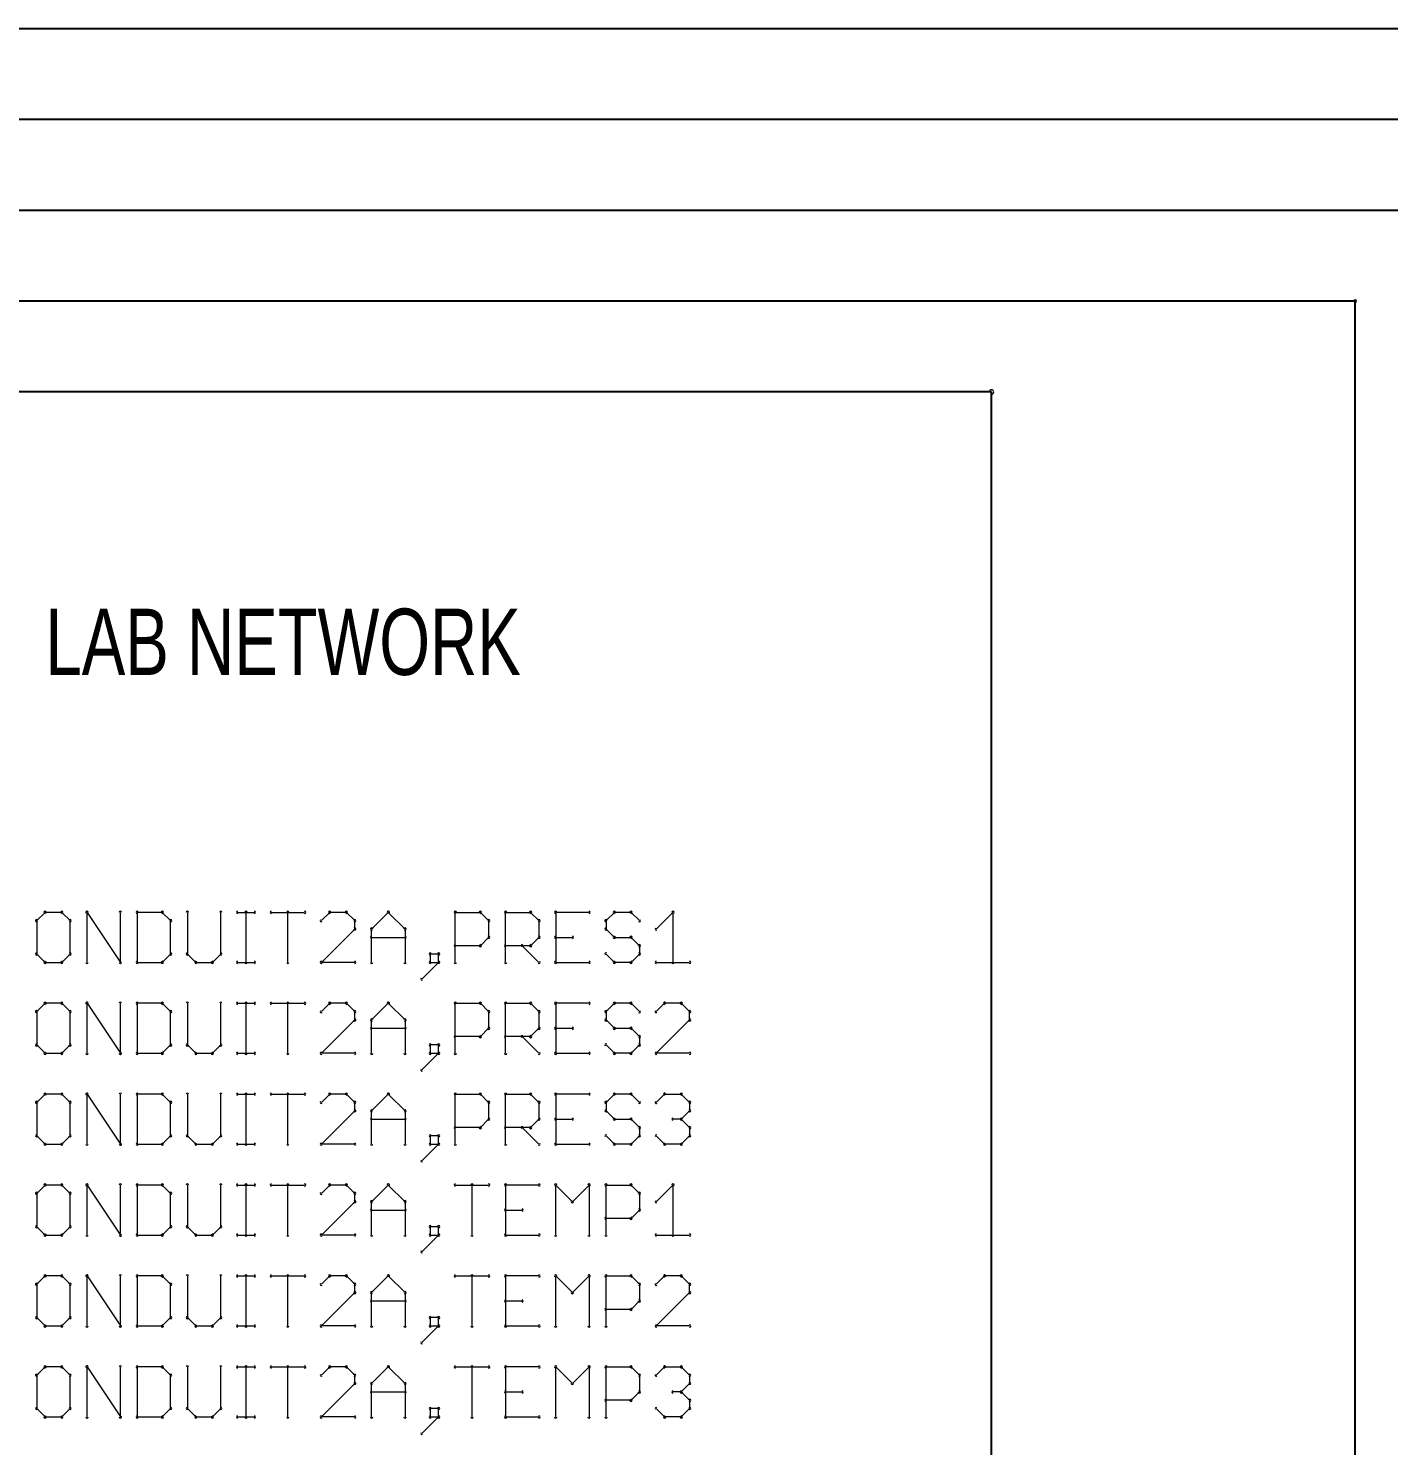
# Model space of a CAD drawing. Header units: inches. Extents: x 0 to 15.7, y 0.2 to 11.1.
# Drawn here: x 9.49 to 10.987, y 6.491 to 8.05 of the extents above; entities that cross this region are included whole.
import ezdxf

# ---------------------------------------------------------------- set-up
doc = ezdxf.new("R2010")
doc.units = ezdxf.units.IN
doc.header["$MEASUREMENT"] = 0
for name, color, linetype in [('94', 14, 'Continuous'), ('95', 250, 'Continuous'), ('TEXT', 4, 'Continuous')]:
    doc.layers.add(name, color=color, linetype=linetype)
doc.layers.add('THICK_RED', color=1, linetype='Continuous', lineweight=50)
doc.styles.add('SLDTEXTSTYLE0', font='TXT', dxfattribs={"width": 0.736842})

msp = doc.modelspace()

# ---------------------------------------------------------------- linework, layer by layer
at = {"layer": '94', "lineweight": 25}
for p, q in [((10.55, 7.65), (9.35, 7.65)), ((10.55, 5.65), (10.55, 7.65))]:
    msp.add_line(p, q, dxfattribs=at)
at = {"layer": '94', "lineweight": 18}
for start, end in [(0, 180), (270, 90)]:
    msp.add_arc((10.55, 7.65), 0.0025, start, end, dxfattribs=at)
at = {"layer": '95', "lineweight": 18}
for p, q in [((9.5089, 7.0775), (9.4997, 7.0684)), ((9.4997, 7.0684), (9.4997, 7.0317)), ((9.5273, 7.0775), (9.5089, 7.0775)), ((9.5364, 7.0684), (9.5273, 7.0775)), ((9.5364, 7.0317), (9.5364, 7.0684)), ((9.555, 7.0225), (9.555, 7.0775)), ((9.555, 7.0775), (9.5917, 7.0225)), ((9.5917, 7.0225), (9.5917, 7.0775)), ((9.6102, 7.0775), (9.6102, 7.0225)), ((9.6378, 7.0775), (9.6102, 7.0775)), ((9.6469, 7.0684), (9.6378, 7.0775)), ((9.6469, 7.0317), (9.6469, 7.0684)), ((9.6655, 7.0775), (9.6655, 7.0317)), ((9.7022, 7.0317), (9.7022, 7.0775)), ((9.7207, 7.0775), (9.7391, 7.0775)), ((9.7299, 7.0225), (9.7299, 7.0775)), ((9.7576, 7.0775), (9.7943, 7.0775)), ((9.7759, 7.0225), (9.7759, 7.0775)), ((9.822, 7.0775), (9.8128, 7.0684)), ((9.8403, 7.0775), (9.822, 7.0775)), ((9.8495, 7.0684), (9.8403, 7.0775)), ((9.8495, 7.0592), (9.8495, 7.0684)), ((9.8681, 7.0592), (9.8864, 7.0775)), ((9.8864, 7.0775), (9.9048, 7.0592)), ((9.9601, 7.0225), (9.9601, 7.0775)), ((9.9601, 7.0775), (9.9877, 7.0775)), ((9.9877, 7.0775), (9.9968, 7.0684)), ((9.9968, 7.0684), (9.9968, 7.05)), ((10.0154, 7.0225), (10.0154, 7.0775)), ((10.0154, 7.0775), (10.0429, 7.0775)), ((10.0429, 7.0775), (10.0521, 7.0684)), ((10.0521, 7.0684), (10.0521, 7.05)), ((10.1073, 7.0775), (10.0706, 7.0775)), ((10.0706, 7.0775), (10.0706, 7.0225)), ((10.1351, 7.0775), (10.1259, 7.0684)), ((10.1259, 7.0684), (10.1259, 7.0592)), ((10.1534, 7.0775), (10.1351, 7.0775)), ((10.1626, 7.0684), (10.1534, 7.0775)), ((10.1811, 7.0592), (10.1995, 7.0775)), ((10.1995, 7.0775), (10.1995, 7.0225)), ((9.8128, 7.0225), (9.8495, 7.0592)), ((9.8681, 7.0225), (9.8681, 7.0592)), ((9.8681, 7.05), (9.9048, 7.05)), ((9.9048, 7.0592), (9.9048, 7.0225)), ((9.9968, 7.05), (9.9877, 7.0408)), ((10.0521, 7.05), (10.0429, 7.0408)), ((10.0706, 7.05), (10.089, 7.05)), ((10.1259, 7.0592), (10.1351, 7.05)), ((10.1351, 7.05), (10.1534, 7.05)), ((10.1534, 7.05), (10.1626, 7.0408)), ((9.9877, 7.0408), (9.9601, 7.0408)), ((10.0429, 7.0408), (10.0154, 7.0408)), ((10.0337, 7.0408), (10.0521, 7.0225)), ((10.1626, 7.0408), (10.1626, 7.0317)), ((9.4997, 7.0317), (9.5089, 7.0225)), ((9.5089, 7.0225), (9.5273, 7.0225)), ((9.5273, 7.0225), (9.5364, 7.0317)), ((9.6102, 7.0225), (9.6378, 7.0225)), ((9.6378, 7.0225), (9.6469, 7.0317)), ((9.6655, 7.0317), (9.6747, 7.0225)), ((9.6747, 7.0225), (9.693, 7.0225)), ((9.693, 7.0225), (9.7022, 7.0317)), ((9.7207, 7.0225), (9.7391, 7.0225)), ((9.8495, 7.0225), (9.8128, 7.0225)), ((9.9233, 7.0042), (9.9417, 7.0225)), ((9.9417, 7.0317), (9.9325, 7.0317)), ((9.9325, 7.0317), (9.9325, 7.0225)), ((9.9325, 7.0225), (9.9417, 7.0225)), ((9.9417, 7.0225), (9.9417, 7.0317)), ((10.0706, 7.0225), (10.1073, 7.0225)), ((10.1351, 7.0225), (10.1259, 7.0317)), ((10.1534, 7.0225), (10.1351, 7.0225)), ((10.1626, 7.0317), (10.1534, 7.0225)), ((10.1811, 7.0225), (10.2178, 7.0225)), ((9.5089, 6.9775), (9.4997, 6.9684)), ((9.5273, 6.9775), (9.5089, 6.9775)), ((9.5364, 6.9684), (9.5273, 6.9775)), ((9.555, 6.9225), (9.555, 6.9775)), ((9.555, 6.9775), (9.5917, 6.9225)), ((9.5917, 6.9225), (9.5917, 6.9775)), ((9.6102, 6.9775), (9.6102, 6.9225)), ((9.6378, 6.9775), (9.6102, 6.9775)), ((9.6469, 6.9684), (9.6378, 6.9775)), ((9.6655, 6.9775), (9.6655, 6.9317)), ((9.7022, 6.9317), (9.7022, 6.9775)), ((9.7207, 6.9775), (9.7391, 6.9775)), ((9.7299, 6.9225), (9.7299, 6.9775)), ((9.7576, 6.9775), (9.7943, 6.9775)), ((9.7759, 6.9225), (9.7759, 6.9775)), ((9.822, 6.9775), (9.8128, 6.9684)), ((9.8403, 6.9775), (9.822, 6.9775)), ((9.8495, 6.9684), (9.8403, 6.9775)), ((9.8681, 6.9592), (9.8864, 6.9775)), ((9.8864, 6.9775), (9.9048, 6.9592)), ((9.9601, 6.9225), (9.9601, 6.9775)), ((9.9601, 6.9775), (9.9877, 6.9775)), ((9.9877, 6.9775), (9.9968, 6.9684)), ((10.0154, 6.9225), (10.0154, 6.9775)), ((10.0154, 6.9775), (10.0429, 6.9775)), ((10.0429, 6.9775), (10.0521, 6.9684)), ((10.1073, 6.9775), (10.0706, 6.9775)), ((10.0706, 6.9775), (10.0706, 6.9225)), ((10.1351, 6.9775), (10.1259, 6.9684)), ((10.1534, 6.9775), (10.1351, 6.9775)), ((10.1626, 6.9684), (10.1534, 6.9775)), ((10.1903, 6.9775), (10.1811, 6.9684)), ((10.2087, 6.9775), (10.1903, 6.9775)), ((10.2178, 6.9684), (10.2087, 6.9775)), ((9.4997, 6.9684), (9.4997, 6.9317)), ((9.5364, 6.9317), (9.5364, 6.9684)), ((9.6469, 6.9317), (9.6469, 6.9684)), ((9.8128, 6.9225), (9.8495, 6.9592)), ((9.8495, 6.9592), (9.8495, 6.9684)), ((9.8681, 6.9225), (9.8681, 6.9592)), ((9.9048, 6.9592), (9.9048, 6.9225)), ((9.9968, 6.9684), (9.9968, 6.95)), ((10.0521, 6.9684), (10.0521, 6.95)), ((10.1259, 6.9684), (10.1259, 6.9592)), ((10.1259, 6.9592), (10.1351, 6.95)), ((10.1811, 6.9225), (10.2178, 6.9592)), ((10.2178, 6.9592), (10.2178, 6.9684)), ((9.8681, 6.95), (9.9048, 6.95)), ((9.9877, 6.9408), (9.9601, 6.9408)), ((9.9968, 6.95), (9.9877, 6.9408)), ((10.0429, 6.9408), (10.0154, 6.9408)), ((10.0337, 6.9408), (10.0521, 6.9225)), ((10.0521, 6.95), (10.0429, 6.9408)), ((10.0706, 6.95), (10.089, 6.95)), ((10.1351, 6.95), (10.1534, 6.95)), ((10.1534, 6.95), (10.1626, 6.9408)), ((10.1626, 6.9408), (10.1626, 6.9317)), ((9.4997, 6.9317), (9.5089, 6.9225)), ((9.5273, 6.9225), (9.5364, 6.9317)), ((9.6378, 6.9225), (9.6469, 6.9317)), ((9.6655, 6.9317), (9.6747, 6.9225)), ((9.693, 6.9225), (9.7022, 6.9317)), ((9.9417, 6.9317), (9.9325, 6.9317)), ((9.9325, 6.9317), (9.9325, 6.9225)), ((9.9417, 6.9225), (9.9417, 6.9317)), ((10.1351, 6.9225), (10.1259, 6.9317)), ((10.1626, 6.9317), (10.1534, 6.9225)), ((9.5089, 6.9225), (9.5273, 6.9225)), ((9.6102, 6.9225), (9.6378, 6.9225)), ((9.6747, 6.9225), (9.693, 6.9225)), ((9.7207, 6.9225), (9.7391, 6.9225)), ((9.8495, 6.9225), (9.8128, 6.9225)), ((9.9233, 6.9042), (9.9417, 6.9225)), ((9.9325, 6.9225), (9.9417, 6.9225)), ((10.0706, 6.9225), (10.1073, 6.9225)), ((10.1534, 6.9225), (10.1351, 6.9225)), ((10.2178, 6.9225), (10.1811, 6.9225)), ((9.5089, 6.8775), (9.4997, 6.8684)), ((9.5273, 6.8775), (9.5089, 6.8775)), ((9.5364, 6.8684), (9.5273, 6.8775)), ((9.555, 6.8225), (9.555, 6.8775)), ((9.555, 6.8775), (9.5917, 6.8225)), ((9.5917, 6.8225), (9.5917, 6.8775)), ((9.6102, 6.8775), (9.6102, 6.8225)), ((9.6378, 6.8775), (9.6102, 6.8775)), ((9.6469, 6.8684), (9.6378, 6.8775)), ((9.6655, 6.8775), (9.6655, 6.8317)), ((9.7022, 6.8317), (9.7022, 6.8775)), ((9.7207, 6.8775), (9.7391, 6.8775)), ((9.7299, 6.8225), (9.7299, 6.8775)), ((9.7576, 6.8775), (9.7943, 6.8775)), ((9.7759, 6.8225), (9.7759, 6.8775)), ((9.822, 6.8775), (9.8128, 6.8684)), ((9.8403, 6.8775), (9.822, 6.8775)), ((9.8495, 6.8684), (9.8403, 6.8775)), ((9.8681, 6.8592), (9.8864, 6.8775)), ((9.8864, 6.8775), (9.9048, 6.8592)), ((9.9601, 6.8225), (9.9601, 6.8775)), ((9.9601, 6.8775), (9.9877, 6.8775)), ((9.9877, 6.8775), (9.9968, 6.8684)), ((10.0154, 6.8225), (10.0154, 6.8775)), ((10.0154, 6.8775), (10.0429, 6.8775)), ((10.0429, 6.8775), (10.0521, 6.8684)), ((10.1073, 6.8775), (10.0706, 6.8775)), ((10.0706, 6.8775), (10.0706, 6.8225)), ((10.1351, 6.8775), (10.1259, 6.8684)), ((10.1534, 6.8775), (10.1351, 6.8775)), ((10.1626, 6.8684), (10.1534, 6.8775)), ((10.1811, 6.8684), (10.1903, 6.8775)), ((10.1903, 6.8775), (10.2087, 6.8775)), ((10.2087, 6.8775), (10.2178, 6.8684)), ((9.4997, 6.8684), (9.4997, 6.8317)), ((9.5364, 6.8317), (9.5364, 6.8684)), ((9.6469, 6.8317), (9.6469, 6.8684)), ((9.8495, 6.8592), (9.8495, 6.8684)), ((9.9968, 6.8684), (9.9968, 6.85)), ((10.0521, 6.8684), (10.0521, 6.85)), ((10.1259, 6.8684), (10.1259, 6.8592)), ((10.2178, 6.8684), (10.2178, 6.8592)), ((9.8128, 6.8225), (9.8495, 6.8592)), ((9.8681, 6.8225), (9.8681, 6.8592)), ((9.8681, 6.85), (9.9048, 6.85)), ((9.9048, 6.8592), (9.9048, 6.8225)), ((9.9968, 6.85), (9.9877, 6.8408)), ((10.0521, 6.85), (10.0429, 6.8408)), ((10.0706, 6.85), (10.089, 6.85)), ((10.1259, 6.8592), (10.1351, 6.85)), ((10.1351, 6.85), (10.1534, 6.85)), ((10.1534, 6.85), (10.1626, 6.8408)), ((10.2087, 6.85), (10.1995, 6.85)), ((10.2178, 6.8592), (10.2087, 6.85)), ((10.2087, 6.85), (10.2178, 6.8408)), ((9.4997, 6.8317), (9.5089, 6.8225)), ((9.5273, 6.8225), (9.5364, 6.8317)), ((9.6378, 6.8225), (9.6469, 6.8317)), ((9.6655, 6.8317), (9.6747, 6.8225)), ((9.693, 6.8225), (9.7022, 6.8317)), ((9.9417, 6.8317), (9.9325, 6.8317)), ((9.9325, 6.8317), (9.9325, 6.8225)), ((9.9417, 6.8225), (9.9417, 6.8317)), ((9.9877, 6.8408), (9.9601, 6.8408)), ((10.0429, 6.8408), (10.0154, 6.8408)), ((10.0337, 6.8408), (10.0521, 6.8225)), ((10.1351, 6.8225), (10.1259, 6.8317)), ((10.1626, 6.8317), (10.1534, 6.8225)), ((10.1626, 6.8408), (10.1626, 6.8317)), ((10.1903, 6.8225), (10.1811, 6.8317)), ((10.2178, 6.8317), (10.2087, 6.8225)), ((10.2178, 6.8408), (10.2178, 6.8317)), ((9.5089, 6.8225), (9.5273, 6.8225)), ((9.6102, 6.8225), (9.6378, 6.8225)), ((9.6747, 6.8225), (9.693, 6.8225)), ((9.7207, 6.8225), (9.7391, 6.8225)), ((9.8495, 6.8225), (9.8128, 6.8225)), ((9.9233, 6.8042), (9.9417, 6.8225)), ((9.9325, 6.8225), (9.9417, 6.8225)), ((10.0706, 6.8225), (10.1073, 6.8225)), ((10.1534, 6.8225), (10.1351, 6.8225)), ((10.2087, 6.8225), (10.1903, 6.8225)), ((9.5089, 6.7775), (9.4997, 6.7684)), ((9.4997, 6.7684), (9.4997, 6.7317)), ((9.5273, 6.7775), (9.5089, 6.7775)), ((9.5364, 6.7684), (9.5273, 6.7775)), ((9.5364, 6.7317), (9.5364, 6.7684)), ((9.555, 6.7225), (9.555, 6.7775)), ((9.555, 6.7775), (9.5917, 6.7225)), ((9.5917, 6.7225), (9.5917, 6.7775)), ((9.6102, 6.7775), (9.6102, 6.7225)), ((9.6378, 6.7775), (9.6102, 6.7775)), ((9.6469, 6.7684), (9.6378, 6.7775)), ((9.6469, 6.7317), (9.6469, 6.7684)), ((9.6655, 6.7775), (9.6655, 6.7317)), ((9.7022, 6.7317), (9.7022, 6.7775)), ((9.7207, 6.7775), (9.7391, 6.7775)), ((9.7299, 6.7225), (9.7299, 6.7775)), ((9.7576, 6.7775), (9.7943, 6.7775)), ((9.7759, 6.7225), (9.7759, 6.7775)), ((9.822, 6.7775), (9.8128, 6.7684)), ((9.8403, 6.7775), (9.822, 6.7775)), ((9.8495, 6.7684), (9.8403, 6.7775)), ((9.8495, 6.7592), (9.8495, 6.7684)), ((9.8681, 6.7592), (9.8864, 6.7775)), ((9.8864, 6.7775), (9.9048, 6.7592)), ((9.9601, 6.7775), (9.9968, 6.7775)), ((9.9785, 6.7225), (9.9785, 6.7775)), ((10.0521, 6.7775), (10.0154, 6.7775)), ((10.0154, 6.7775), (10.0154, 6.7225)), ((10.0706, 6.7225), (10.0706, 6.7775)), ((10.0706, 6.7775), (10.089, 6.7592)), ((10.089, 6.7592), (10.1073, 6.7775)), ((10.1073, 6.7775), (10.1073, 6.7225)), ((10.1259, 6.7225), (10.1259, 6.7775)), ((10.1259, 6.7775), (10.1534, 6.7775)), ((10.1534, 6.7775), (10.1626, 6.7684)), ((10.1626, 6.7684), (10.1626, 6.75)), ((10.1811, 6.7592), (10.1995, 6.7775)), ((10.1995, 6.7775), (10.1995, 6.7225)), ((9.8128, 6.7225), (9.8495, 6.7592)), ((9.8681, 6.7225), (9.8681, 6.7592)), ((9.9048, 6.7592), (9.9048, 6.7225)), ((9.8681, 6.75), (9.9048, 6.75)), ((10.0154, 6.75), (10.0337, 6.75)), ((10.1534, 6.7408), (10.1259, 6.7408)), ((10.1626, 6.75), (10.1534, 6.7408)), ((9.4997, 6.7317), (9.5089, 6.7225)), ((9.5089, 6.7225), (9.5273, 6.7225)), ((9.5273, 6.7225), (9.5364, 6.7317)), ((9.6102, 6.7225), (9.6378, 6.7225)), ((9.6378, 6.7225), (9.6469, 6.7317)), ((9.6655, 6.7317), (9.6747, 6.7225)), ((9.6747, 6.7225), (9.693, 6.7225)), ((9.693, 6.7225), (9.7022, 6.7317)), ((9.7207, 6.7225), (9.7391, 6.7225)), ((9.8495, 6.7225), (9.8128, 6.7225)), ((9.9233, 6.7042), (9.9417, 6.7225)), ((9.9417, 6.7317), (9.9325, 6.7317)), ((9.9325, 6.7317), (9.9325, 6.7225)), ((9.9325, 6.7225), (9.9417, 6.7225)), ((9.9417, 6.7225), (9.9417, 6.7317)), ((10.0154, 6.7225), (10.0521, 6.7225)), ((10.1811, 6.7225), (10.2178, 6.7225)), ((9.5089, 6.6775), (9.4997, 6.6684)), ((9.5273, 6.6775), (9.5089, 6.6775)), ((9.5364, 6.6684), (9.5273, 6.6775)), ((9.555, 6.6225), (9.555, 6.6775)), ((9.555, 6.6775), (9.5917, 6.6225)), ((9.5917, 6.6225), (9.5917, 6.6775)), ((9.6102, 6.6775), (9.6102, 6.6225)), ((9.6378, 6.6775), (9.6102, 6.6775)), ((9.6469, 6.6684), (9.6378, 6.6775)), ((9.6655, 6.6775), (9.6655, 6.6317)), ((9.7022, 6.6317), (9.7022, 6.6775)), ((9.7207, 6.6775), (9.7391, 6.6775)), ((9.7299, 6.6225), (9.7299, 6.6775)), ((9.7576, 6.6775), (9.7943, 6.6775)), ((9.7759, 6.6225), (9.7759, 6.6775)), ((9.822, 6.6775), (9.8128, 6.6684)), ((9.8403, 6.6775), (9.822, 6.6775)), ((9.8495, 6.6684), (9.8403, 6.6775)), ((9.8681, 6.6592), (9.8864, 6.6775)), ((9.8864, 6.6775), (9.9048, 6.6592)), ((9.9601, 6.6775), (9.9968, 6.6775)), ((9.9785, 6.6225), (9.9785, 6.6775)), ((10.0521, 6.6775), (10.0154, 6.6775)), ((10.0154, 6.6775), (10.0154, 6.6225)), ((10.0706, 6.6225), (10.0706, 6.6775)), ((10.0706, 6.6775), (10.089, 6.6592)), ((10.089, 6.6592), (10.1073, 6.6775)), ((10.1073, 6.6775), (10.1073, 6.6225)), ((10.1259, 6.6225), (10.1259, 6.6775)), ((10.1259, 6.6775), (10.1534, 6.6775)), ((10.1534, 6.6775), (10.1626, 6.6684)), ((10.1903, 6.6775), (10.1811, 6.6684)), ((10.2087, 6.6775), (10.1903, 6.6775)), ((10.2178, 6.6684), (10.2087, 6.6775)), ((9.4997, 6.6684), (9.4997, 6.6317)), ((9.5364, 6.6317), (9.5364, 6.6684)), ((9.6469, 6.6317), (9.6469, 6.6684)), ((9.8128, 6.6225), (9.8495, 6.6592)), ((9.8495, 6.6592), (9.8495, 6.6684)), ((9.8681, 6.6225), (9.8681, 6.6592)), ((9.9048, 6.6592), (9.9048, 6.6225)), ((10.1626, 6.6684), (10.1626, 6.65)), ((10.1811, 6.6225), (10.2178, 6.6592)), ((10.2178, 6.6592), (10.2178, 6.6684)), ((9.8681, 6.65), (9.9048, 6.65)), ((10.0154, 6.65), (10.0337, 6.65)), ((10.1626, 6.65), (10.1534, 6.6408)), ((9.4997, 6.6317), (9.5089, 6.6225)), ((9.5273, 6.6225), (9.5364, 6.6317)), ((9.6378, 6.6225), (9.6469, 6.6317)), ((9.6655, 6.6317), (9.6747, 6.6225)), ((9.693, 6.6225), (9.7022, 6.6317)), ((9.9417, 6.6317), (9.9325, 6.6317)), ((9.9325, 6.6317), (9.9325, 6.6225)), ((9.9417, 6.6225), (9.9417, 6.6317)), ((10.1534, 6.6408), (10.1259, 6.6408)), ((9.5089, 6.6225), (9.5273, 6.6225)), ((9.6102, 6.6225), (9.6378, 6.6225)), ((9.6747, 6.6225), (9.693, 6.6225)), ((9.7207, 6.6225), (9.7391, 6.6225)), ((9.8495, 6.6225), (9.8128, 6.6225)), ((9.9233, 6.6042), (9.9417, 6.6225)), ((9.9325, 6.6225), (9.9417, 6.6225)), ((10.0154, 6.6225), (10.0521, 6.6225)), ((10.2178, 6.6225), (10.1811, 6.6225)), ((9.5089, 6.5775), (9.4997, 6.5684)), ((9.4997, 6.5684), (9.4997, 6.5317)), ((9.5273, 6.5775), (9.5089, 6.5775)), ((9.5364, 6.5684), (9.5273, 6.5775)), ((9.5364, 6.5317), (9.5364, 6.5684)), ((9.555, 6.5225), (9.555, 6.5775)), ((9.555, 6.5775), (9.5917, 6.5225)), ((9.5917, 6.5225), (9.5917, 6.5775)), ((9.6102, 6.5775), (9.6102, 6.5225)), ((9.6378, 6.5775), (9.6102, 6.5775)), ((9.6469, 6.5684), (9.6378, 6.5775)), ((9.6469, 6.5317), (9.6469, 6.5684)), ((9.6655, 6.5775), (9.6655, 6.5317)), ((9.7022, 6.5317), (9.7022, 6.5775)), ((9.7207, 6.5775), (9.7391, 6.5775)), ((9.7299, 6.5225), (9.7299, 6.5775)), ((9.7576, 6.5775), (9.7943, 6.5775)), ((9.7759, 6.5225), (9.7759, 6.5775)), ((9.822, 6.5775), (9.8128, 6.5684)), ((9.8403, 6.5775), (9.822, 6.5775)), ((9.8495, 6.5684), (9.8403, 6.5775)), ((9.8495, 6.5592), (9.8495, 6.5684)), ((9.8681, 6.5592), (9.8864, 6.5775)), ((9.8864, 6.5775), (9.9048, 6.5592)), ((9.9601, 6.5775), (9.9968, 6.5775)), ((9.9785, 6.5225), (9.9785, 6.5775)), ((10.0521, 6.5775), (10.0154, 6.5775)), ((10.0154, 6.5775), (10.0154, 6.5225)), ((10.0706, 6.5225), (10.0706, 6.5775)), ((10.0706, 6.5775), (10.089, 6.5592)), ((10.089, 6.5592), (10.1073, 6.5775)), ((10.1073, 6.5775), (10.1073, 6.5225)), ((10.1259, 6.5225), (10.1259, 6.5775)), ((10.1259, 6.5775), (10.1534, 6.5775)), ((10.1534, 6.5775), (10.1626, 6.5684)), ((10.1626, 6.5684), (10.1626, 6.55)), ((10.1811, 6.5684), (10.1903, 6.5775)), ((10.1903, 6.5775), (10.2087, 6.5775)), ((10.2087, 6.5775), (10.2178, 6.5684)), ((10.2178, 6.5684), (10.2178, 6.5592)), ((9.8128, 6.5225), (9.8495, 6.5592)), ((9.8681, 6.5225), (9.8681, 6.5592)), ((9.8681, 6.55), (9.9048, 6.55)), ((9.9048, 6.5592), (9.9048, 6.5225)), ((10.0154, 6.55), (10.0337, 6.55)), ((10.1626, 6.55), (10.1534, 6.5408)), ((10.2087, 6.55), (10.1995, 6.55)), ((10.2178, 6.5592), (10.2087, 6.55)), ((10.2087, 6.55), (10.2178, 6.5408)), ((10.1534, 6.5408), (10.1259, 6.5408)), ((10.2178, 6.5408), (10.2178, 6.5317)), ((9.4997, 6.5317), (9.5089, 6.5225)), ((9.5089, 6.5225), (9.5273, 6.5225)), ((9.5273, 6.5225), (9.5364, 6.5317)), ((9.6102, 6.5225), (9.6378, 6.5225)), ((9.6378, 6.5225), (9.6469, 6.5317)), ((9.6655, 6.5317), (9.6747, 6.5225)), ((9.6747, 6.5225), (9.693, 6.5225)), ((9.693, 6.5225), (9.7022, 6.5317)), ((9.7207, 6.5225), (9.7391, 6.5225)), ((9.8495, 6.5225), (9.8128, 6.5225)), ((9.9233, 6.5042), (9.9417, 6.5225)), ((9.9417, 6.5317), (9.9325, 6.5317)), ((9.9325, 6.5317), (9.9325, 6.5225)), ((9.9325, 6.5225), (9.9417, 6.5225)), ((9.9417, 6.5225), (9.9417, 6.5317)), ((10.0154, 6.5225), (10.0521, 6.5225)), ((10.1903, 6.5225), (10.1811, 6.5317)), ((10.2087, 6.5225), (10.1903, 6.5225)), ((10.2178, 6.5317), (10.2087, 6.5225))]:
    msp.add_line(p, q, dxfattribs=at)
for centre, start, end in [((9.5089, 7.0775), 90, 270), ((9.5089, 7.0775), 315, 135), ((9.5273, 7.0775), 45, 225), ((9.5273, 7.0775), 270, 90), ((9.555, 7.0775), 0, 180), ((9.555, 7.0775), 33.6774, 213.6774), ((9.5917, 7.0775), 0, 180), ((9.6102, 7.0775), 0, 180), ((9.6102, 7.0775), 90, 270), ((9.6378, 7.0775), 45, 225), ((9.6378, 7.0775), 270, 90), ((9.6655, 7.0775), 0, 180), ((9.7022, 7.0775), 0, 180), ((9.7207, 7.0775), 90, 270), ((9.7299, 7.0775), 0, 180), ((9.7391, 7.0775), 270, 90), ((9.7576, 7.0775), 90, 270), ((9.7759, 7.0775), 0, 180), ((9.7943, 7.0775), 270, 90), ((9.822, 7.0775), 90, 270), ((9.822, 7.0775), 315, 135), ((9.8403, 7.0775), 45, 225), ((9.8403, 7.0775), 270, 90), ((9.8864, 7.0775), 45.0162, 225.0162), ((9.8864, 7.0775), 314.9838, 134.9838), ((9.9601, 7.0775), 0, 180), ((9.9601, 7.0775), 90, 270), ((9.9877, 7.0775), 45, 225), ((9.9877, 7.0775), 270, 90), ((10.0154, 7.0775), 0, 180), ((10.0154, 7.0775), 90, 270), ((10.0429, 7.0775), 45, 225), ((10.0429, 7.0775), 270, 90), ((10.0706, 7.0775), 90, 270), ((10.0706, 7.0775), 0, 180), ((10.1073, 7.0775), 270, 90), ((10.1351, 7.0775), 90, 270), ((10.1351, 7.0775), 315, 135), ((10.1534, 7.0775), 45, 225), ((10.1534, 7.0775), 270, 90), ((10.1995, 7.0775), 0, 180), ((10.1995, 7.0775), 315, 135), ((9.4997, 7.0684), 0, 180), ((9.4997, 7.0684), 135.0162, 315.0162), ((9.5364, 7.0684), 0, 180), ((9.5364, 7.0684), 224.9838, 44.9838), ((9.6469, 7.0684), 0, 180), ((9.6469, 7.0684), 225, 45), ((9.8128, 7.0684), 135, 315), ((9.8495, 7.0684), 0, 180), ((9.8495, 7.0684), 225, 45), ((9.9968, 7.0684), 0, 180), ((9.9968, 7.0684), 224.9838, 44.9838), ((10.0521, 7.0684), 0, 180), ((10.0521, 7.0684), 225, 45), ((10.1259, 7.0684), 0, 180), ((10.1259, 7.0684), 135.0162, 315.0162), ((10.1626, 7.0684), 224.9838, 44.9838), ((9.8495, 7.0592), 180, 0), ((9.8495, 7.0592), 314.9838, 134.9838), ((9.8681, 7.0592), 0, 180), ((9.8681, 7.0592), 135, 315), ((9.8681, 7.05), 90, 270), ((9.9048, 7.0592), 0, 180), ((9.9048, 7.0592), 225.0162, 45.0162), ((9.9048, 7.05), 270, 90), ((9.9968, 7.05), 180, 0), ((9.9968, 7.05), 315.0162, 135.0162), ((10.0521, 7.05), 180, 0), ((10.0521, 7.05), 315.0162, 135.0162), ((10.0706, 7.05), 90, 270), ((10.089, 7.05), 270, 90), ((10.1259, 7.0592), 45, 225), ((10.1259, 7.0592), 180, 0), ((10.1351, 7.05), 90, 270), ((10.1351, 7.05), 224.9838, 44.9838), ((10.1534, 7.05), 44.9838, 224.9838), ((10.1534, 7.05), 270, 90), ((10.1811, 7.0592), 135, 315), ((9.4997, 7.0317), 44.9838, 224.9838), ((9.5364, 7.0317), 315.0162, 135.0162), ((9.6469, 7.0317), 315, 135), ((9.6655, 7.0317), 44.9838, 224.9838), ((9.7022, 7.0317), 315.0162, 135.0162), ((9.9325, 7.0317), 90, 270), ((9.9325, 7.0317), 0, 180), ((9.9417, 7.0317), 0, 180), ((9.9417, 7.0317), 270, 90), ((9.9601, 7.0408), 90, 270), ((9.9877, 7.0408), 135, 315), ((9.9877, 7.0408), 270, 90), ((10.0154, 7.0408), 90, 270), ((10.0337, 7.0408), 45, 225), ((10.0429, 7.0408), 135, 315), ((10.0429, 7.0408), 270, 90), ((10.1259, 7.0317), 44.9838, 224.9838), ((10.1626, 7.0408), 0, 180), ((10.1626, 7.0408), 225, 45), ((10.1626, 7.0317), 315.0162, 135.0162), ((9.4997, 7.0317), 180, 0), ((9.5089, 7.0225), 90, 270), ((9.5089, 7.0225), 225, 45), ((9.5273, 7.0225), 135, 315), ((9.5273, 7.0225), 270, 90), ((9.5364, 7.0317), 180, 0), ((9.555, 7.0225), 180, 0), ((9.5917, 7.0225), 180, 0), ((9.5917, 7.0225), 213.6774, 33.6774), ((9.6102, 7.0225), 90, 270), ((9.6102, 7.0225), 180, 0), ((9.6378, 7.0225), 135, 315), ((9.6378, 7.0225), 270, 90), ((9.6469, 7.0317), 180, 0), ((9.6655, 7.0317), 180, 0), ((9.6747, 7.0225), 90, 270), ((9.6747, 7.0225), 225, 45), ((9.693, 7.0225), 135, 315), ((9.693, 7.0225), 270, 90), ((9.7022, 7.0317), 180, 0), ((9.7207, 7.0225), 90, 270), ((9.7299, 7.0225), 180, 0), ((9.7391, 7.0225), 270, 90), ((9.7759, 7.0225), 180, 0), ((9.8128, 7.0225), 90, 270), ((9.8128, 7.0225), 134.9838, 314.9838), ((9.8495, 7.0225), 270, 90), ((9.8681, 7.0225), 180, 0), ((9.9048, 7.0225), 180, 0), ((9.9325, 7.0225), 90, 270), ((9.9325, 7.0225), 180, 0), ((9.9417, 7.0225), 180, 0), ((9.9417, 7.0225), 315, 135), ((9.9417, 7.0225), 270, 90), ((9.9601, 7.0225), 180, 0), ((10.0154, 7.0225), 180, 0), ((10.0521, 7.0225), 225.0162, 45.0162), ((10.0706, 7.0225), 90, 270), ((10.0706, 7.0225), 180, 0), ((10.1073, 7.0225), 270, 90), ((10.1351, 7.0225), 90, 270), ((10.1351, 7.0225), 225, 45), ((10.1534, 7.0225), 135, 315), ((10.1534, 7.0225), 270, 90), ((10.1626, 7.0317), 180, 0), ((10.1811, 7.0225), 90, 270), ((10.1995, 7.0225), 180, 0), ((10.2178, 7.0225), 270, 90), ((9.9233, 7.0042), 135, 315), ((9.4997, 6.9684), 0, 180), ((9.5089, 6.9775), 90, 270), ((9.5089, 6.9775), 315, 135), ((9.5273, 6.9775), 45, 225), ((9.5273, 6.9775), 270, 90), ((9.5364, 6.9684), 0, 180), ((9.555, 6.9775), 0, 180), ((9.555, 6.9775), 33.6774, 213.6774), ((9.5917, 6.9775), 0, 180), ((9.6102, 6.9775), 0, 180), ((9.6102, 6.9775), 90, 270), ((9.6378, 6.9775), 45, 225), ((9.6378, 6.9775), 270, 90), ((9.6469, 6.9684), 0, 180), ((9.6655, 6.9775), 0, 180), ((9.7022, 6.9775), 0, 180), ((9.7207, 6.9775), 90, 270), ((9.7299, 6.9775), 0, 180), ((9.7391, 6.9775), 270, 90), ((9.7576, 6.9775), 90, 270), ((9.7759, 6.9775), 0, 180), ((9.7943, 6.9775), 270, 90), ((9.822, 6.9775), 90, 270), ((9.822, 6.9775), 315, 135), ((9.8403, 6.9775), 45, 225), ((9.8403, 6.9775), 270, 90), ((9.8495, 6.9684), 0, 180), ((9.8864, 6.9775), 45.0162, 225.0162), ((9.8864, 6.9775), 314.9838, 134.9838), ((9.9601, 6.9775), 0, 180), ((9.9601, 6.9775), 90, 270), ((9.9877, 6.9775), 45, 225), ((9.9877, 6.9775), 270, 90), ((9.9968, 6.9684), 0, 180), ((10.0154, 6.9775), 0, 180), ((10.0154, 6.9775), 90, 270), ((10.0429, 6.9775), 45, 225), ((10.0429, 6.9775), 270, 90), ((10.0521, 6.9684), 0, 180), ((10.0706, 6.9775), 90, 270), ((10.0706, 6.9775), 0, 180), ((10.1073, 6.9775), 270, 90), ((10.1259, 6.9684), 0, 180), ((10.1351, 6.9775), 90, 270), ((10.1351, 6.9775), 315, 135), ((10.1534, 6.9775), 45, 225), ((10.1534, 6.9775), 270, 90), ((10.1903, 6.9775), 90, 270), ((10.1903, 6.9775), 314.9838, 134.9838), ((10.2087, 6.9775), 45.0162, 225.0162), ((10.2087, 6.9775), 270, 90), ((10.2178, 6.9684), 0, 180), ((9.4997, 6.9684), 135.0162, 315.0162), ((9.5364, 6.9684), 224.9838, 44.9838), ((9.6469, 6.9684), 225, 45), ((9.8128, 6.9684), 135, 315), ((9.8495, 6.9592), 180, 0), ((9.8495, 6.9684), 225, 45), ((9.8495, 6.9592), 314.9838, 134.9838), ((9.8681, 6.9592), 0, 180), ((9.8681, 6.9592), 135, 315), ((9.9048, 6.9592), 0, 180), ((9.9048, 6.9592), 225.0162, 45.0162), ((9.9968, 6.9684), 224.9838, 44.9838), ((10.0521, 6.9684), 225, 45), ((10.1259, 6.9684), 135.0162, 315.0162), ((10.1259, 6.9592), 45, 225), ((10.1259, 6.9592), 180, 0), ((10.1626, 6.9684), 224.9838, 44.9838), ((10.1811, 6.9684), 135.0162, 315.0162), ((10.2178, 6.9592), 180, 0), ((10.2178, 6.9684), 224.9838, 44.9838), ((10.2178, 6.9592), 315, 135), ((9.8681, 6.95), 90, 270), ((9.9048, 6.95), 270, 90), ((9.9601, 6.9408), 90, 270), ((9.9877, 6.9408), 135, 315), ((9.9877, 6.9408), 270, 90), ((9.9968, 6.95), 180, 0), ((9.9968, 6.95), 315.0162, 135.0162), ((10.0154, 6.9408), 90, 270), ((10.0337, 6.9408), 45, 225), ((10.0429, 6.9408), 135, 315), ((10.0429, 6.9408), 270, 90), ((10.0521, 6.95), 180, 0), ((10.0521, 6.95), 315.0162, 135.0162), ((10.0706, 6.95), 90, 270), ((10.089, 6.95), 270, 90), ((10.1351, 6.95), 90, 270), ((10.1351, 6.95), 224.9838, 44.9838), ((10.1534, 6.95), 44.9838, 224.9838), ((10.1534, 6.95), 270, 90), ((10.1626, 6.9408), 0, 180), ((10.1626, 6.9408), 225, 45), ((9.4997, 6.9317), 44.9838, 224.9838), ((9.4997, 6.9317), 180, 0), ((9.5089, 6.9225), 90, 270), ((9.5089, 6.9225), 225, 45), ((9.5273, 6.9225), 135, 315), ((9.5273, 6.9225), 270, 90), ((9.5364, 6.9317), 180, 0), ((9.5364, 6.9317), 315.0162, 135.0162), ((9.5917, 6.9225), 213.6774, 33.6774), ((9.6102, 6.9225), 90, 270), ((9.6378, 6.9225), 135, 315), ((9.6378, 6.9225), 270, 90), ((9.6469, 6.9317), 180, 0), ((9.6469, 6.9317), 315, 135), ((9.6655, 6.9317), 44.9838, 224.9838), ((9.6655, 6.9317), 180, 0), ((9.6747, 6.9225), 90, 270), ((9.6747, 6.9225), 225, 45), ((9.693, 6.9225), 135, 315), ((9.693, 6.9225), 270, 90), ((9.7022, 6.9317), 180, 0), ((9.7022, 6.9317), 315.0162, 135.0162), ((9.7207, 6.9225), 90, 270), ((9.7391, 6.9225), 270, 90), ((9.8128, 6.9225), 90, 270), ((9.8128, 6.9225), 134.9838, 314.9838), ((9.8495, 6.9225), 270, 90), ((9.9325, 6.9317), 90, 270), ((9.9325, 6.9317), 0, 180), ((9.9325, 6.9225), 90, 270), ((9.9417, 6.9317), 0, 180), ((9.9417, 6.9225), 315, 135), ((9.9417, 6.9317), 270, 90), ((9.9417, 6.9225), 270, 90), ((10.0521, 6.9225), 225.0162, 45.0162), ((10.0706, 6.9225), 90, 270), ((10.1073, 6.9225), 270, 90), ((10.1259, 6.9317), 44.9838, 224.9838), ((10.1351, 6.9225), 90, 270), ((10.1351, 6.9225), 225, 45), ((10.1534, 6.9225), 135, 315), ((10.1534, 6.9225), 270, 90), ((10.1626, 6.9317), 180, 0), ((10.1626, 6.9317), 315.0162, 135.0162), ((10.1811, 6.9225), 90, 270), ((10.1811, 6.9225), 135, 315), ((10.2178, 6.9225), 270, 90), ((9.555, 6.9225), 180, 0), ((9.5917, 6.9225), 180, 0), ((9.6102, 6.9225), 180, 0), ((9.7299, 6.9225), 180, 0), ((9.7759, 6.9225), 180, 0), ((9.8681, 6.9225), 180, 0), ((9.9048, 6.9225), 180, 0), ((9.9325, 6.9225), 180, 0), ((9.9417, 6.9225), 180, 0), ((9.9601, 6.9225), 180, 0), ((10.0154, 6.9225), 180, 0), ((10.0706, 6.9225), 180, 0), ((9.9233, 6.9042), 135, 315), ((9.5089, 6.8775), 90, 270), ((9.5089, 6.8775), 315, 135), ((9.5273, 6.8775), 45, 225), ((9.5273, 6.8775), 270, 90), ((9.555, 6.8775), 0, 180), ((9.555, 6.8775), 33.6774, 213.6774), ((9.5917, 6.8775), 0, 180), ((9.6102, 6.8775), 0, 180), ((9.6102, 6.8775), 90, 270), ((9.6378, 6.8775), 45, 225), ((9.6378, 6.8775), 270, 90), ((9.6655, 6.8775), 0, 180), ((9.7022, 6.8775), 0, 180), ((9.7207, 6.8775), 90, 270), ((9.7299, 6.8775), 0, 180), ((9.7391, 6.8775), 270, 90), ((9.7576, 6.8775), 90, 270), ((9.7759, 6.8775), 0, 180), ((9.7943, 6.8775), 270, 90), ((9.822, 6.8775), 90, 270), ((9.822, 6.8775), 315, 135), ((9.8403, 6.8775), 45, 225), ((9.8403, 6.8775), 270, 90), ((9.8864, 6.8775), 45.0162, 225.0162), ((9.8864, 6.8775), 314.9838, 134.9838), ((9.9601, 6.8775), 0, 180), ((9.9601, 6.8775), 90, 270), ((9.9877, 6.8775), 45, 225), ((9.9877, 6.8775), 270, 90), ((10.0154, 6.8775), 0, 180), ((10.0154, 6.8775), 90, 270), ((10.0429, 6.8775), 45, 225), ((10.0429, 6.8775), 270, 90), ((10.0706, 6.8775), 90, 270), ((10.0706, 6.8775), 0, 180), ((10.1073, 6.8775), 270, 90), ((10.1351, 6.8775), 90, 270), ((10.1351, 6.8775), 315, 135), ((10.1534, 6.8775), 45, 225), ((10.1534, 6.8775), 270, 90), ((10.1903, 6.8775), 90, 270), ((10.1903, 6.8775), 314.9838, 134.9838), ((10.2087, 6.8775), 45.0162, 225.0162), ((10.2087, 6.8775), 270, 90), ((9.4997, 6.8684), 0, 180), ((9.4997, 6.8684), 135.0162, 315.0162), ((9.5364, 6.8684), 0, 180), ((9.5364, 6.8684), 224.9838, 44.9838), ((9.6469, 6.8684), 0, 180), ((9.6469, 6.8684), 225, 45), ((9.8128, 6.8684), 135, 315), ((9.8495, 6.8684), 0, 180), ((9.8495, 6.8684), 225, 45), ((9.8495, 6.8592), 314.9838, 134.9838), ((9.8681, 6.8592), 0, 180), ((9.9048, 6.8592), 0, 180), ((9.9968, 6.8684), 0, 180), ((9.9968, 6.8684), 224.9838, 44.9838), ((10.0521, 6.8684), 0, 180), ((10.0521, 6.8684), 225, 45), ((10.1259, 6.8684), 0, 180), ((10.1259, 6.8684), 135.0162, 315.0162), ((10.1259, 6.8592), 45, 225), ((10.1626, 6.8684), 224.9838, 44.9838), ((10.1811, 6.8684), 135.0162, 315.0162), ((10.2178, 6.8684), 0, 180), ((10.2178, 6.8684), 224.9838, 44.9838), ((10.2178, 6.8592), 315, 135), ((9.8495, 6.8592), 180, 0), ((9.8681, 6.8592), 135, 315), ((9.8681, 6.85), 90, 270), ((9.9048, 6.8592), 225.0162, 45.0162), ((9.9048, 6.85), 270, 90), ((9.9968, 6.85), 180, 0), ((9.9968, 6.85), 315.0162, 135.0162), ((10.0521, 6.85), 180, 0), ((10.0521, 6.85), 315.0162, 135.0162), ((10.0706, 6.85), 90, 270), ((10.089, 6.85), 270, 90), ((10.1259, 6.8592), 180, 0), ((10.1351, 6.85), 90, 270), ((10.1351, 6.85), 224.9838, 44.9838), ((10.1534, 6.85), 44.9838, 224.9838), ((10.1534, 6.85), 270, 90), ((10.1995, 6.85), 90, 270), ((10.2087, 6.85), 45, 225), ((10.2087, 6.85), 135, 315), ((10.2087, 6.85), 270, 90), ((10.2178, 6.8592), 180, 0), ((9.4997, 6.8317), 44.9838, 224.9838), ((9.4997, 6.8317), 180, 0), ((9.5364, 6.8317), 180, 0), ((9.5364, 6.8317), 315.0162, 135.0162), ((9.6469, 6.8317), 180, 0), ((9.6469, 6.8317), 315, 135), ((9.6655, 6.8317), 44.9838, 224.9838), ((9.6655, 6.8317), 180, 0), ((9.7022, 6.8317), 180, 0), ((9.7022, 6.8317), 315.0162, 135.0162), ((9.9325, 6.8317), 90, 270), ((9.9325, 6.8317), 0, 180), ((9.9417, 6.8317), 0, 180), ((9.9417, 6.8317), 270, 90), ((9.9601, 6.8408), 90, 270), ((9.9877, 6.8408), 135, 315), ((9.9877, 6.8408), 270, 90), ((10.0154, 6.8408), 90, 270), ((10.0337, 6.8408), 45, 225), ((10.0429, 6.8408), 135, 315), ((10.0429, 6.8408), 270, 90), ((10.1259, 6.8317), 44.9838, 224.9838), ((10.1626, 6.8408), 0, 180), ((10.1626, 6.8317), 180, 0), ((10.1626, 6.8408), 225, 45), ((10.1626, 6.8317), 315.0162, 135.0162), ((10.1811, 6.8317), 44.9838, 224.9838), ((10.2178, 6.8408), 0, 180), ((10.2178, 6.8317), 180, 0), ((10.2178, 6.8408), 225, 45), ((10.2178, 6.8317), 315.0162, 135.0162), ((9.5089, 6.8225), 90, 270), ((9.5089, 6.8225), 225, 45), ((9.5273, 6.8225), 135, 315), ((9.5273, 6.8225), 270, 90), ((9.555, 6.8225), 180, 0), ((9.5917, 6.8225), 180, 0), ((9.5917, 6.8225), 213.6774, 33.6774), ((9.6102, 6.8225), 90, 270), ((9.6102, 6.8225), 180, 0), ((9.6378, 6.8225), 135, 315), ((9.6378, 6.8225), 270, 90), ((9.6747, 6.8225), 90, 270), ((9.6747, 6.8225), 225, 45), ((9.693, 6.8225), 135, 315), ((9.693, 6.8225), 270, 90), ((9.7207, 6.8225), 90, 270), ((9.7299, 6.8225), 180, 0), ((9.7391, 6.8225), 270, 90), ((9.7759, 6.8225), 180, 0), ((9.8128, 6.8225), 90, 270), ((9.8128, 6.8225), 134.9838, 314.9838), ((9.8495, 6.8225), 270, 90), ((9.8681, 6.8225), 180, 0), ((9.9048, 6.8225), 180, 0), ((9.9325, 6.8225), 90, 270), ((9.9325, 6.8225), 180, 0), ((9.9417, 6.8225), 180, 0), ((9.9417, 6.8225), 315, 135), ((9.9417, 6.8225), 270, 90), ((9.9601, 6.8225), 180, 0), ((10.0154, 6.8225), 180, 0), ((10.0521, 6.8225), 225.0162, 45.0162), ((10.0706, 6.8225), 90, 270), ((10.0706, 6.8225), 180, 0), ((10.1073, 6.8225), 270, 90), ((10.1351, 6.8225), 90, 270), ((10.1351, 6.8225), 225, 45), ((10.1534, 6.8225), 135, 315), ((10.1534, 6.8225), 270, 90), ((10.1903, 6.8225), 90, 270), ((10.1903, 6.8225), 225.0162, 45.0162), ((10.2087, 6.8225), 134.9838, 314.9838), ((10.2087, 6.8225), 270, 90), ((9.9233, 6.8042), 135, 315), ((9.4997, 6.7684), 0, 180), ((9.4997, 6.7684), 135.0162, 315.0162), ((9.5089, 6.7775), 90, 270), ((9.5089, 6.7775), 315, 135), ((9.5273, 6.7775), 45, 225), ((9.5273, 6.7775), 270, 90), ((9.5364, 6.7684), 0, 180), ((9.5364, 6.7684), 224.9838, 44.9838), ((9.555, 6.7775), 0, 180), ((9.555, 6.7775), 33.6774, 213.6774), ((9.5917, 6.7775), 0, 180), ((9.6102, 6.7775), 0, 180), ((9.6102, 6.7775), 90, 270), ((9.6378, 6.7775), 45, 225), ((9.6378, 6.7775), 270, 90), ((9.6469, 6.7684), 0, 180), ((9.6469, 6.7684), 225, 45), ((9.6655, 6.7775), 0, 180), ((9.7022, 6.7775), 0, 180), ((9.7207, 6.7775), 90, 270), ((9.7299, 6.7775), 0, 180), ((9.7391, 6.7775), 270, 90), ((9.7576, 6.7775), 90, 270), ((9.7759, 6.7775), 0, 180), ((9.7943, 6.7775), 270, 90), ((9.8128, 6.7684), 135, 315), ((9.822, 6.7775), 90, 270), ((9.822, 6.7775), 315, 135), ((9.8403, 6.7775), 45, 225), ((9.8403, 6.7775), 270, 90), ((9.8495, 6.7684), 0, 180), ((9.8495, 6.7684), 225, 45), ((9.8864, 6.7775), 45.0162, 225.0162), ((9.8864, 6.7775), 314.9838, 134.9838), ((9.9601, 6.7775), 90, 270), ((9.9785, 6.7775), 0, 180), ((9.9968, 6.7775), 270, 90), ((10.0154, 6.7775), 90, 270), ((10.0154, 6.7775), 0, 180), ((10.0521, 6.7775), 270, 90), ((10.0706, 6.7775), 0, 180), ((10.0706, 6.7775), 45.0162, 225.0162), ((10.1073, 6.7775), 0, 180), ((10.1073, 6.7775), 314.9838, 134.9838), ((10.1259, 6.7775), 0, 180), ((10.1259, 6.7775), 90, 270), ((10.1534, 6.7775), 45, 225), ((10.1534, 6.7775), 270, 90), ((10.1626, 6.7684), 0, 180), ((10.1626, 6.7684), 224.9838, 44.9838), ((10.1995, 6.7775), 0, 180), ((10.1995, 6.7775), 315, 135), ((9.8495, 6.7592), 180, 0), ((9.8495, 6.7592), 314.9838, 134.9838), ((9.8681, 6.7592), 0, 180), ((9.8681, 6.7592), 135, 315), ((9.8681, 6.75), 90, 270), ((9.9048, 6.7592), 0, 180), ((9.9048, 6.7592), 225.0162, 45.0162), ((9.9048, 6.75), 270, 90), ((10.0154, 6.75), 90, 270), ((10.0337, 6.75), 270, 90), ((10.089, 6.7592), 134.9838, 314.9838), ((10.089, 6.7592), 225.0162, 45.0162), ((10.1626, 6.75), 315.0162, 135.0162), ((10.1811, 6.7592), 135, 315), ((10.1259, 6.7408), 90, 270), ((10.1534, 6.7408), 135, 315), ((10.1534, 6.7408), 270, 90), ((10.1626, 6.75), 180, 0), ((9.4997, 6.7317), 44.9838, 224.9838), ((9.4997, 6.7317), 180, 0), ((9.5089, 6.7225), 90, 270), ((9.5089, 6.7225), 225, 45), ((9.5273, 6.7225), 135, 315), ((9.5273, 6.7225), 270, 90), ((9.5364, 6.7317), 180, 0), ((9.5364, 6.7317), 315.0162, 135.0162), ((9.555, 6.7225), 180, 0), ((9.5917, 6.7225), 180, 0), ((9.5917, 6.7225), 213.6774, 33.6774), ((9.6102, 6.7225), 90, 270), ((9.6102, 6.7225), 180, 0), ((9.6378, 6.7225), 135, 315), ((9.6378, 6.7225), 270, 90), ((9.6469, 6.7317), 180, 0), ((9.6469, 6.7317), 315, 135), ((9.6655, 6.7317), 44.9838, 224.9838), ((9.6655, 6.7317), 180, 0), ((9.6747, 6.7225), 90, 270), ((9.6747, 6.7225), 225, 45), ((9.693, 6.7225), 135, 315), ((9.693, 6.7225), 270, 90), ((9.7022, 6.7317), 180, 0), ((9.7022, 6.7317), 315.0162, 135.0162), ((9.7207, 6.7225), 90, 270), ((9.7299, 6.7225), 180, 0), ((9.7391, 6.7225), 270, 90), ((9.7759, 6.7225), 180, 0), ((9.8128, 6.7225), 90, 270), ((9.8128, 6.7225), 134.9838, 314.9838), ((9.8495, 6.7225), 270, 90), ((9.8681, 6.7225), 180, 0), ((9.9048, 6.7225), 180, 0), ((9.9325, 6.7317), 90, 270), ((9.9325, 6.7317), 0, 180), ((9.9325, 6.7225), 90, 270), ((9.9325, 6.7225), 180, 0), ((9.9417, 6.7317), 0, 180), ((9.9417, 6.7225), 180, 0), ((9.9417, 6.7225), 315, 135), ((9.9417, 6.7317), 270, 90), ((9.9417, 6.7225), 270, 90), ((9.9785, 6.7225), 180, 0), ((10.0154, 6.7225), 90, 270), ((10.0154, 6.7225), 180, 0), ((10.0521, 6.7225), 270, 90), ((10.0706, 6.7225), 180, 0), ((10.1073, 6.7225), 180, 0), ((10.1259, 6.7225), 180, 0), ((10.1811, 6.7225), 90, 270), ((10.1995, 6.7225), 180, 0), ((10.2178, 6.7225), 270, 90), ((9.9233, 6.7042), 135, 315), ((9.5089, 6.6775), 90, 270), ((9.5089, 6.6775), 315, 135), ((9.5273, 6.6775), 45, 225), ((9.5273, 6.6775), 270, 90), ((9.555, 6.6775), 0, 180), ((9.555, 6.6775), 33.6774, 213.6774), ((9.5917, 6.6775), 0, 180), ((9.6102, 6.6775), 0, 180), ((9.6102, 6.6775), 90, 270), ((9.6378, 6.6775), 45, 225), ((9.6378, 6.6775), 270, 90), ((9.6655, 6.6775), 0, 180), ((9.7022, 6.6775), 0, 180), ((9.7207, 6.6775), 90, 270), ((9.7299, 6.6775), 0, 180), ((9.7391, 6.6775), 270, 90), ((9.7576, 6.6775), 90, 270), ((9.7759, 6.6775), 0, 180), ((9.7943, 6.6775), 270, 90), ((9.822, 6.6775), 90, 270), ((9.822, 6.6775), 315, 135), ((9.8403, 6.6775), 45, 225), ((9.8403, 6.6775), 270, 90), ((9.8864, 6.6775), 45.0162, 225.0162), ((9.8864, 6.6775), 314.9838, 134.9838), ((9.9601, 6.6775), 90, 270), ((9.9785, 6.6775), 0, 180), ((9.9968, 6.6775), 270, 90), ((10.0154, 6.6775), 90, 270), ((10.0154, 6.6775), 0, 180), ((10.0521, 6.6775), 270, 90), ((10.0706, 6.6775), 0, 180), ((10.0706, 6.6775), 45.0162, 225.0162), ((10.1073, 6.6775), 0, 180), ((10.1073, 6.6775), 314.9838, 134.9838), ((10.1259, 6.6775), 0, 180), ((10.1259, 6.6775), 90, 270), ((10.1534, 6.6775), 45, 225), ((10.1534, 6.6775), 270, 90), ((10.1903, 6.6775), 90, 270), ((10.1903, 6.6775), 314.9838, 134.9838), ((10.2087, 6.6775), 45.0162, 225.0162), ((10.2087, 6.6775), 270, 90), ((9.4997, 6.6684), 0, 180), ((9.4997, 6.6684), 135.0162, 315.0162), ((9.5364, 6.6684), 0, 180), ((9.5364, 6.6684), 224.9838, 44.9838), ((9.6469, 6.6684), 0, 180), ((9.6469, 6.6684), 225, 45), ((9.8128, 6.6684), 135, 315), ((9.8495, 6.6684), 0, 180), ((9.8495, 6.6592), 180, 0), ((9.8495, 6.6684), 225, 45), ((9.8495, 6.6592), 314.9838, 134.9838), ((9.8681, 6.6592), 0, 180), ((9.8681, 6.6592), 135, 315), ((9.9048, 6.6592), 0, 180), ((9.9048, 6.6592), 225.0162, 45.0162), ((10.089, 6.6592), 134.9838, 314.9838), ((10.089, 6.6592), 225.0162, 45.0162), ((10.1626, 6.6684), 0, 180), ((10.1626, 6.6684), 224.9838, 44.9838), ((10.1811, 6.6684), 135.0162, 315.0162), ((10.2178, 6.6684), 0, 180), ((10.2178, 6.6592), 180, 0), ((10.2178, 6.6684), 224.9838, 44.9838), ((10.2178, 6.6592), 315, 135), ((9.8681, 6.65), 90, 270), ((9.9048, 6.65), 270, 90), ((10.0154, 6.65), 90, 270), ((10.0337, 6.65), 270, 90), ((10.1259, 6.6408), 90, 270), ((10.1534, 6.6408), 270, 90), ((10.1626, 6.65), 180, 0), ((10.1626, 6.65), 315.0162, 135.0162), ((9.4997, 6.6317), 44.9838, 224.9838), ((9.4997, 6.6317), 180, 0), ((9.5364, 6.6317), 180, 0), ((9.5364, 6.6317), 315.0162, 135.0162), ((9.6469, 6.6317), 180, 0), ((9.6469, 6.6317), 315, 135), ((9.6655, 6.6317), 44.9838, 224.9838), ((9.6655, 6.6317), 180, 0), ((9.7022, 6.6317), 180, 0), ((9.7022, 6.6317), 315.0162, 135.0162), ((9.9325, 6.6317), 90, 270), ((9.9325, 6.6317), 0, 180), ((9.9417, 6.6317), 0, 180), ((9.9417, 6.6317), 270, 90), ((10.1534, 6.6408), 135, 315), ((9.5089, 6.6225), 90, 270), ((9.5089, 6.6225), 225, 45), ((9.5273, 6.6225), 135, 315), ((9.5273, 6.6225), 270, 90), ((9.555, 6.6225), 180, 0), ((9.5917, 6.6225), 180, 0), ((9.5917, 6.6225), 213.6774, 33.6774), ((9.6102, 6.6225), 90, 270), ((9.6102, 6.6225), 180, 0), ((9.6378, 6.6225), 135, 315), ((9.6378, 6.6225), 270, 90), ((9.6747, 6.6225), 90, 270), ((9.6747, 6.6225), 225, 45), ((9.693, 6.6225), 135, 315), ((9.693, 6.6225), 270, 90), ((9.7207, 6.6225), 90, 270), ((9.7299, 6.6225), 180, 0), ((9.7391, 6.6225), 270, 90), ((9.7759, 6.6225), 180, 0), ((9.8128, 6.6225), 90, 270), ((9.8128, 6.6225), 134.9838, 314.9838), ((9.8495, 6.6225), 270, 90), ((9.8681, 6.6225), 180, 0), ((9.9048, 6.6225), 180, 0), ((9.9325, 6.6225), 90, 270), ((9.9325, 6.6225), 180, 0), ((9.9417, 6.6225), 180, 0), ((9.9417, 6.6225), 315, 135), ((9.9417, 6.6225), 270, 90), ((9.9785, 6.6225), 180, 0), ((10.0154, 6.6225), 90, 270), ((10.0154, 6.6225), 180, 0), ((10.0521, 6.6225), 270, 90), ((10.0706, 6.6225), 180, 0), ((10.1073, 6.6225), 180, 0), ((10.1259, 6.6225), 180, 0), ((10.1811, 6.6225), 90, 270), ((10.1811, 6.6225), 135, 315), ((10.2178, 6.6225), 270, 90), ((9.9233, 6.6042), 135, 315), ((9.4997, 6.5684), 0, 180), ((9.4997, 6.5684), 135.0162, 315.0162), ((9.5089, 6.5775), 90, 270), ((9.5089, 6.5775), 315, 135), ((9.5273, 6.5775), 45, 225), ((9.5273, 6.5775), 270, 90), ((9.5364, 6.5684), 0, 180), ((9.5364, 6.5684), 224.9838, 44.9838), ((9.555, 6.5775), 0, 180), ((9.555, 6.5775), 33.6774, 213.6774), ((9.5917, 6.5775), 0, 180), ((9.6102, 6.5775), 0, 180), ((9.6102, 6.5775), 90, 270), ((9.6378, 6.5775), 45, 225), ((9.6378, 6.5775), 270, 90), ((9.6469, 6.5684), 0, 180), ((9.6469, 6.5684), 225, 45), ((9.6655, 6.5775), 0, 180), ((9.7022, 6.5775), 0, 180), ((9.7207, 6.5775), 90, 270), ((9.7299, 6.5775), 0, 180), ((9.7391, 6.5775), 270, 90), ((9.7576, 6.5775), 90, 270), ((9.7759, 6.5775), 0, 180), ((9.7943, 6.5775), 270, 90), ((9.8128, 6.5684), 135, 315), ((9.822, 6.5775), 90, 270), ((9.822, 6.5775), 315, 135), ((9.8403, 6.5775), 45, 225), ((9.8403, 6.5775), 270, 90), ((9.8495, 6.5684), 0, 180), ((9.8495, 6.5684), 225, 45), ((9.8864, 6.5775), 45.0162, 225.0162), ((9.8864, 6.5775), 314.9838, 134.9838), ((9.9601, 6.5775), 90, 270), ((9.9785, 6.5775), 0, 180), ((9.9968, 6.5775), 270, 90), ((10.0154, 6.5775), 90, 270), ((10.0154, 6.5775), 0, 180), ((10.0521, 6.5775), 270, 90), ((10.0706, 6.5775), 0, 180), ((10.0706, 6.5775), 45.0162, 225.0162), ((10.1073, 6.5775), 0, 180), ((10.1073, 6.5775), 314.9838, 134.9838), ((10.1259, 6.5775), 0, 180), ((10.1259, 6.5775), 90, 270), ((10.1534, 6.5775), 45, 225), ((10.1534, 6.5775), 270, 90), ((10.1626, 6.5684), 0, 180), ((10.1626, 6.5684), 224.9838, 44.9838), ((10.1811, 6.5684), 135.0162, 315.0162), ((10.1903, 6.5775), 90, 270), ((10.1903, 6.5775), 314.9838, 134.9838), ((10.2087, 6.5775), 45.0162, 225.0162), ((10.2087, 6.5775), 270, 90), ((10.2178, 6.5684), 0, 180), ((10.2178, 6.5684), 224.9838, 44.9838), ((9.8495, 6.5592), 180, 0), ((9.8495, 6.5592), 314.9838, 134.9838), ((9.8681, 6.5592), 0, 180), ((9.8681, 6.5592), 135, 315), ((9.8681, 6.55), 90, 270), ((9.9048, 6.5592), 0, 180), ((9.9048, 6.5592), 225.0162, 45.0162), ((9.9048, 6.55), 270, 90), ((10.0154, 6.55), 90, 270), ((10.0337, 6.55), 270, 90), ((10.089, 6.5592), 134.9838, 314.9838), ((10.089, 6.5592), 225.0162, 45.0162), ((10.1626, 6.55), 180, 0), ((10.1626, 6.55), 315.0162, 135.0162), ((10.1995, 6.55), 90, 270), ((10.2087, 6.55), 45, 225), ((10.2087, 6.55), 135, 315), ((10.2087, 6.55), 270, 90), ((10.2178, 6.5592), 180, 0), ((10.2178, 6.5592), 315, 135), ((9.4997, 6.5317), 44.9838, 224.9838), ((9.5364, 6.5317), 315.0162, 135.0162), ((9.6469, 6.5317), 315, 135), ((9.6655, 6.5317), 44.9838, 224.9838), ((9.7022, 6.5317), 315.0162, 135.0162), ((9.9325, 6.5317), 90, 270), ((9.9325, 6.5317), 0, 180), ((9.9417, 6.5317), 0, 180), ((9.9417, 6.5317), 270, 90), ((10.1259, 6.5408), 90, 270), ((10.1534, 6.5408), 135, 315), ((10.1534, 6.5408), 270, 90), ((10.1811, 6.5317), 44.9838, 224.9838), ((10.2178, 6.5408), 0, 180), ((10.2178, 6.5408), 225, 45), ((10.2178, 6.5317), 315.0162, 135.0162), ((9.4997, 6.5317), 180, 0), ((9.5089, 6.5225), 90, 270), ((9.5089, 6.5225), 225, 45), ((9.5273, 6.5225), 135, 315), ((9.5273, 6.5225), 270, 90), ((9.5364, 6.5317), 180, 0), ((9.555, 6.5225), 180, 0), ((9.5917, 6.5225), 180, 0), ((9.5917, 6.5225), 213.6774, 33.6774), ((9.6102, 6.5225), 90, 270), ((9.6102, 6.5225), 180, 0), ((9.6378, 6.5225), 135, 315), ((9.6378, 6.5225), 270, 90), ((9.6469, 6.5317), 180, 0), ((9.6655, 6.5317), 180, 0), ((9.6747, 6.5225), 90, 270), ((9.6747, 6.5225), 225, 45), ((9.693, 6.5225), 135, 315), ((9.693, 6.5225), 270, 90), ((9.7022, 6.5317), 180, 0), ((9.7207, 6.5225), 90, 270), ((9.7299, 6.5225), 180, 0), ((9.7391, 6.5225), 270, 90), ((9.7759, 6.5225), 180, 0), ((9.8128, 6.5225), 90, 270), ((9.8128, 6.5225), 134.9838, 314.9838), ((9.8495, 6.5225), 270, 90), ((9.8681, 6.5225), 180, 0), ((9.9048, 6.5225), 180, 0), ((9.9325, 6.5225), 90, 270), ((9.9325, 6.5225), 180, 0), ((9.9417, 6.5225), 180, 0), ((9.9417, 6.5225), 315, 135), ((9.9417, 6.5225), 270, 90), ((9.9785, 6.5225), 180, 0), ((10.0154, 6.5225), 90, 270), ((10.0154, 6.5225), 180, 0), ((10.0521, 6.5225), 270, 90), ((10.0706, 6.5225), 180, 0), ((10.1073, 6.5225), 180, 0), ((10.1259, 6.5225), 180, 0), ((10.1903, 6.5225), 90, 270), ((10.1903, 6.5225), 225.0162, 45.0162), ((10.2087, 6.5225), 134.9838, 314.9838), ((10.2087, 6.5225), 270, 90), ((10.2178, 6.5317), 180, 0), ((9.9233, 6.5042), 135, 315)]:
    msp.add_arc(centre, 0.00125, start, end, dxfattribs=at)
at = {"layer": 'THICK_RED', "lineweight": 25}
for p, q in [((6.95, 8.05), (14.05, 8.05)), ((6.95, 7.95), (13.15, 7.95)), ((6.95, 7.85), (12.05, 7.85)), ((10.95, 7.75), (6.95, 7.75)), ((10.95, 4.65), (10.95, 7.75))]:
    msp.add_line(p, q, dxfattribs=at)
at = {"layer": 'THICK_RED', "lineweight": 18}
for start, end in [(0, 180), (270, 90)]:
    msp.add_arc((10.95, 7.75), 0.0015, start, end, dxfattribs=at)

# ---------------------------------------------------------------- texts
at = {"layer": 'TEXT', "insert": (9.7707, 7.4116), "char_height": 0.072917, "attachment_point": 2, "style": 'SLDTEXTSTYLE0'}
msp.add_mtext('LAB NETWORK', dxfattribs=at)

doc.saveas('drawing.dxf')
